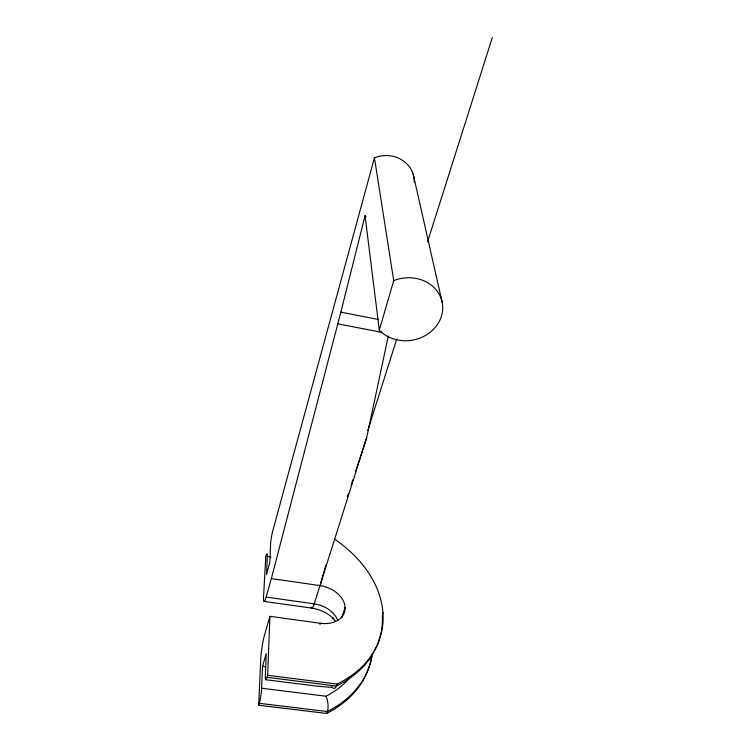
<?xml version="1.0" encoding="UTF-8"?>
<svg xmlns="http://www.w3.org/2000/svg" width="751" height="751" viewBox="0 0 751 751"><rect width="100%" height="100%" fill="white"/><g stroke="black" fill="none" stroke-linecap="round" stroke-linejoin="round"><path stroke-width="1.13" d="M380.973 633.412L377.556 644.583L372.177 655.097A125.051 90.815 13.9 0 1 336.364 686.057L267.046 677.299L267.656 675.28L269.9 616.336L320.386 623.274A25.59 18.381 17.6 0 0 345.028 609.634L344.887 605.559A25.59 18.381 17.6 0 0 320.02 585.611L271.336 578.589L266.136 597.083A16.128 1.859 -81 0 1 263.573 596.407L265.798 556.397A9.294 1.042 -80.9 0 1 267.29 556.341L270.886 556.876M371.736 655.614A122.497 91.491 13.6 0 1 326.61 713.45L258.691 705.227L259.273 703.293A10.749 1.305 -81.7 0 0 261.63 688.235L262.587 665.977L266.22 653.586L265.328 675.816A10.918 1.361 -81.6 0 0 267.046 677.299M267.29 556.341L266.521 574.374L269.881 562.217L270.604 544.25A9.425 1.08 -80.7 0 1 272.679 531.164L374.449 157.804A28.913 26.614 -8.3 0 1 414.299 182.155M258.691 705.227L260.775 658.843A17.282 2.075 -81.4 0 1 264.53 634.98L269.9 616.336M381.123 632.708L381.564 630.239A125.051 90.815 13.9 0 0 382.325 615.848M311.158 607.165A15.987 2.497 -81.4 0 0 314.218 603.86L366.648 437.767L388.305 335.969M271.336 578.589L340.841 312.153L365.061 215.65A29.74 28.557 -22.7 0 0 365.981 216.767M320.02 585.611L325.821 565.409M393.712 280.621A35.795 31.354 -10.3 0 1 438.668 293.369A35.795 31.354 -10.3 0 1 426.606 334.768A35.795 31.354 -10.3 0 1 379.293 330.13L393.712 280.621L374.449 157.804M367.783 430.473L396.791 338.945M427.563 241.822L492.309 37.55M320.01 624.438L320.386 623.274M347.291 496.664L348.314 493.557M351.074 485.165L352.829 479.814M355.692 471.102L357.514 465.554M357.833 464.587L359.738 458.795M360.058 457.81L366.648 437.767M341.583 617.904L345.103 607.615M326.61 713.45L327.286 711.554A122.629 91.415 13.6 0 0 372.365 654.187M336.364 686.057L337.068 684.077A125.239 90.768 14 0 0 382.982 612.947A125.276 90.815 14 0 0 334.43 539.049M382.625 613.914L382.982 612.947M332.421 687.456L317.279 686.198L265.685 679.711M259.273 703.293L327.286 711.554M261.63 688.235L326.056 696.243A113.317 83.859 13.7 0 0 349.468 678.219M267.656 675.28L337.068 684.077M266.136 597.083L314.218 603.86A25.243 18.484 17.6 0 1 337.828 620.561M264.099 601.429L311.778 608.103C319.917 609.333 327.736 612.938 333.613 618.758L332.721 617.857L335.481 621.143M337.621 323.822L382.447 332.458M340.841 312.153L378.495 319.494M442.273 302.775L413.181 174.194M365.061 215.65L379.293 330.13M265.629 667.038A64.154 47.304 15.5 0 1 262.587 665.977M336.382 686.095A11.087 4.084 83.2 0 1 331.341 686.076M326.056 696.233A10.918 4.102 82.8 0 1 327.38 711.76"/></g></svg>
